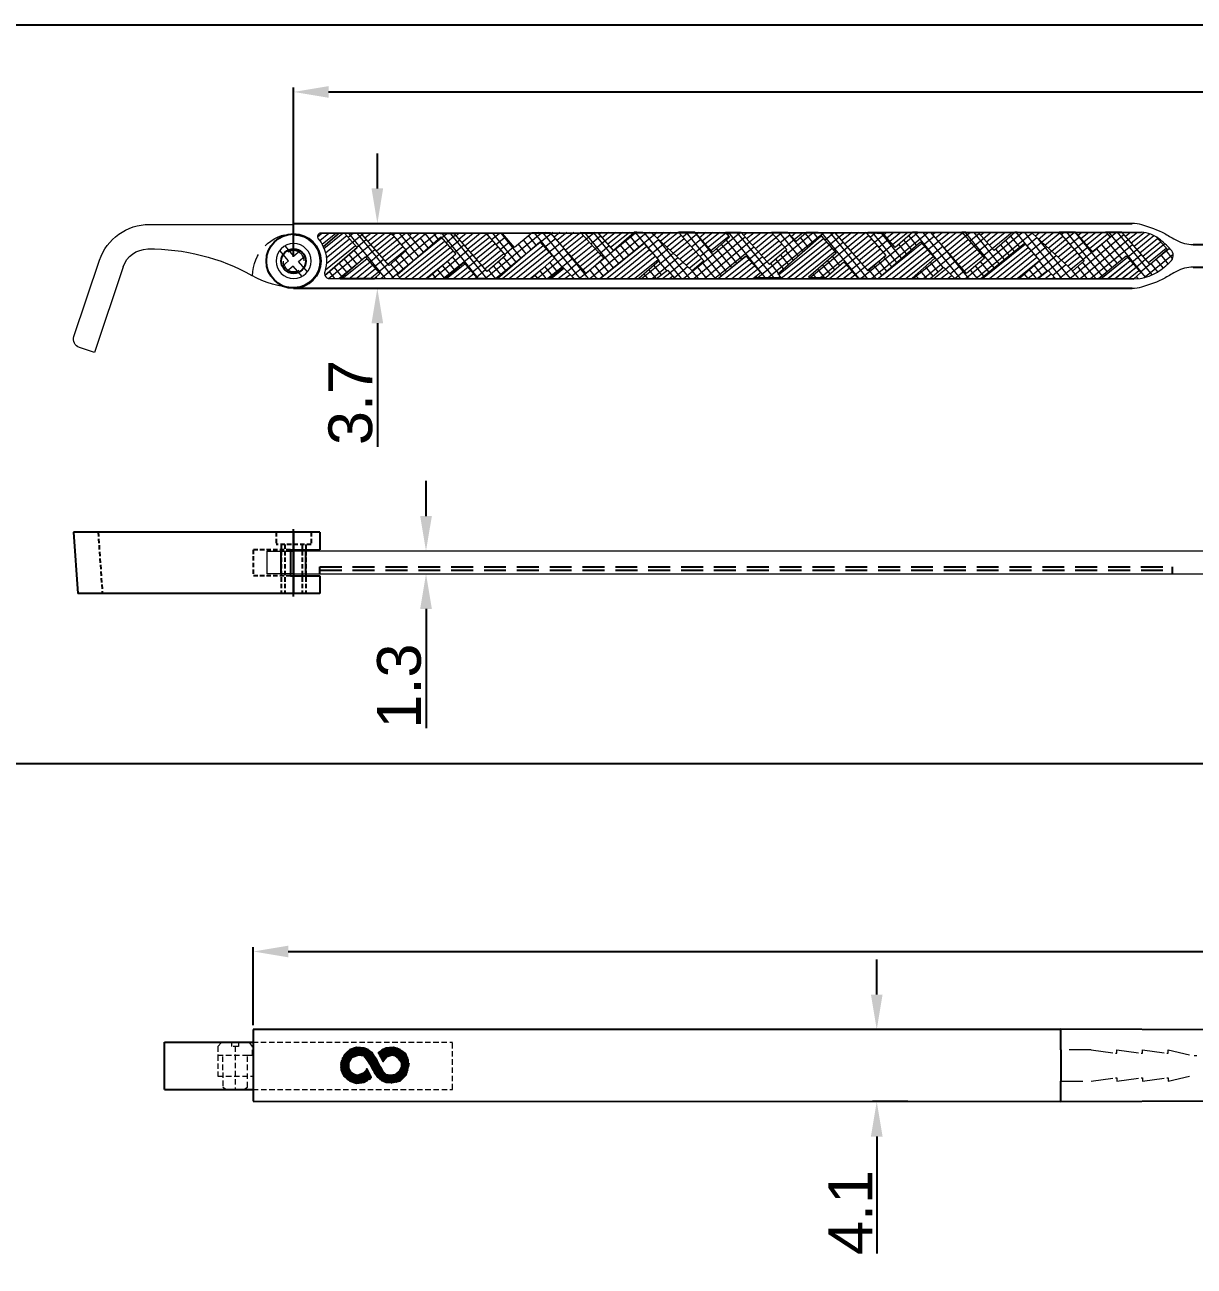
# Model space of a CAD drawing. Header units: millimetres. Extents: x 7018 to 13530, y 4187 to 5692.
# Drawn here: x 11308.6 to 11375.4, y 5003 to 5073.8 of the extents above; entities that cross this region are included whole.
import ezdxf

# ---------------------------------------------------------------- set-up
doc = ezdxf.new("R2010")
doc.units = ezdxf.units.MM
doc.linetypes.add('HIDDEN2', pattern=[0.1875, 0.125, -0.0625])
doc.linetypes.add('HIDDENX2', pattern=[19.05, 12.7, -6.35])
for name, color, linetype in [('Dimension', 3, 'Continuous'), ('Hidden Line', 1, 'HIDDEN2'), ('绘图', 7, 'Continuous')]:
    doc.layers.add(name, color=color, linetype=linetype)
doc.layers.add('标注', color=3, linetype='Continuous', lineweight=9)
doc.layers.add('隐藏', color=4, linetype='HIDDENX2', lineweight=9)
doc.styles.get("Standard").update_dxf_attribs({"font": 'arial.ttf'})
doc.dimstyles.new('Standard$0', dxfattribs={"dimtxt": 2.3, "dimasz": 2, "dimexe": 1, "dimexo": 1, "dimgap": 1, "dimtad": 1, "dimdec": 1, "dimzin": 0, "dimdsep": 46, "dimtxsty": 'Standard', "dimcen": 0, "dimclrd": 4, "dimclre": 4, "dimclrt": 4, "dimadec": 1, "dimazin": 0, "dimtfac": 1, "dimtdec": 1, "dimtofl": 0, "dimtmove": 0, "dimatfit": 0, "dimfxl": 1, "dimtfillclr": 256, "dimtolj": 1, "dimtzin": 0, "dimlwd": -1, "dimlwe": -1, "dimarcsym": 1})
pattern_1 = [(39, (10419.2855, 5664.6223), (-0.1573301, 0.19428649), [])]
pattern_2 = [(45, (10419.2855, 5664.6223), (-0.088388348, 0.088388348), [])]

# ---------------------------------------------------------------- blocks, each defined once
blk = doc.blocks.new('*D3280')
at = {"layer": 'Defpoints', "color": 0, "transparency": 16777216}
for p in [(11464.486, 5069.985), (11323.988, 5060.327), (11464.486, 5059.438)]:
    blk.add_point(p, dxfattribs=at)
at = {"layer": 'Dimension', "color": 3, "transparency": 16777216}
for p, q in [((11323.988, 5060.577), (11323.988, 5070.235)), ((11325.988, 5069.985), (11462.486, 5069.985)), ((11464.486, 5059.688), (11464.486, 5070.235))]:
    blk.add_line(p, q, dxfattribs=at)
for points in [[(11325.988, 5070.318), (11325.988, 5069.651), (11323.988, 5069.985)], [(11462.486, 5070.318), (11462.486, 5069.651), (11464.486, 5069.985)]]:
    blk.add_solid(points, dxfattribs=at)
at = {"layer": 'Dimension', "transparency": 16777216, "insert": (11389.287, 5071.511), "char_height": 2.5, "attachment_point": 5}
blk.add_mtext('\\A1;140.5±2', dxfattribs=at)
blk = doc.blocks.new('*D3282')
at = {"layer": 'Defpoints', "color": 0, "transparency": 16777216}
for p in [(11326.644, 5062.477), (11328.77, 5062.477), (11326.552, 5058.777)]:
    blk.add_point(p, dxfattribs=at)
at = {"layer": 'Dimension', "color": 3, "transparency": 16777216}
for p, q in [((11328.77, 5064.477), (11328.77, 5066.477)), ((11326.894, 5062.477), (11329.02, 5062.477)), ((11326.802, 5058.777), (11329.02, 5058.777)), ((11328.77, 5056.777), (11328.77, 5049.727))]:
    blk.add_line(p, q, dxfattribs=at)
for points in [[(11328.437, 5064.477), (11329.103, 5064.477), (11328.77, 5062.477)], [(11328.437, 5056.777), (11329.103, 5056.777), (11328.77, 5058.777)]]:
    blk.add_solid(points, dxfattribs=at)
at = {"layer": 'Dimension', "transparency": 16777216, "insert": (11327.243, 5052.252), "char_height": 2.5, "attachment_point": 5, "rotation": 90}
blk.add_mtext('\\A1;3.7', dxfattribs=at)
blk = doc.blocks.new('*D3283')
at = {"layer": 'Defpoints', "color": 0, "transparency": 16777216}
for p in [(11331.548, 5043.776), (11331.548, 5043.776), (11331.548, 5042.476)]:
    blk.add_point(p, dxfattribs=at)
at = {"layer": 'Dimension', "color": 3, "transparency": 16777216}
for p, q in [((11331.548, 5045.776), (11331.548, 5047.776)), ((11331.548, 5040.476), (11331.548, 5033.66))]:
    blk.add_line(p, q, dxfattribs=at)
for points in [[(11331.215, 5045.776), (11331.882, 5045.776), (11331.548, 5043.776)], [(11331.215, 5040.476), (11331.882, 5040.476), (11331.548, 5042.476)]]:
    blk.add_solid(points, dxfattribs=at)
at = {"layer": 'Dimension', "transparency": 16777216, "insert": (11330.021, 5036.068), "char_height": 2.5, "attachment_point": 5, "rotation": 90}
blk.add_mtext('\\A1;1.3', dxfattribs=at)
blk = doc.blocks.new('AWSEDRTFYGHKJ')
at = {"layer": '绘图', "lineweight": 13, "ltscale": 0.2}
for p, q in [((-162.721, -89.266), (-162.17, -89.818)), ((-163.004, -89.549), (-162.453, -90.101)), ((-162.17, -89.818), (-161.837, -89.486)), ((-161.554, -89.769), (-161.888, -90.102)), ((-162.453, -90.101), (-162.787, -90.434)), ((-162.504, -90.717), (-162.171, -90.384)), ((-162.171, -90.384), (-161.62, -90.936)), ((-161.888, -90.102), (-161.337, -90.654)), ((-160.736, -98.474), (-160.078, -90.268)), ((-160.675, -90.221), (-160.078, -90.268)), ((-163.274, -99.771), (-168.287, -101.021)), ((-168.287, -101.021), (-168.069, -101.894)), ((-167.463, -102.258), (-163, -101.146))]:
    blk.add_line(p, q, dxfattribs=at)
blk.add_circle((-162.17, -90.101), 1, dxfattribs=at)
for centre, radius, start, end in [((-162.17, -90.101), 1.5, 355.43855, 173.42469), ((-158.996, -90.297), 4.679, 175.50018, 206.78775), ((-162.17, -90.101), 0.7, 28.33479, 61.53789), ((-162.17, -90.101), 0.7, 208.33479, 241.53789), ((-173.957, -97.354), 11.865, 354.67421, 24.64703), ((-163.637, -98.316), 1.5, 283.99599, 354.67421), ((-163.726, -98.235), 3, 283.99599, 355.42185), ((-167.584, -101.773), 0.5, 193.99599, 283.99599)]:
    blk.add_arc(centre, radius, start, end, dxfattribs=at)
at = {"layer": '隐藏', "lineweight": 9, "ltscale": 0.1}
blk.add_circle((-162.17, -90.101), 0.6, dxfattribs=at)
blk.add_arc((-163.033, -89.891), 2.482, 266.32931, 352.17942, dxfattribs=at)
blk = doc.blocks.new('*D3288')
at = {"layer": 'Defpoints', "color": 0, "transparency": 16777216}
for p in [(11359.302, 5016.455), (11357.277, 5012.355), (11359.302, 5012.355)]:
    blk.add_point(p, dxfattribs=at)
at = {"layer": 'Dimension', "color": 3, "transparency": 16777216}
for p, q in [((11357.277, 5018.455), (11357.277, 5020.455)), ((11359.052, 5016.455), (11357.027, 5016.455)), ((11359.052, 5012.355), (11357.027, 5012.355)), ((11357.277, 5010.355), (11357.277, 5003.685))]:
    blk.add_line(p, q, dxfattribs=at)
for points in [[(11356.944, 5018.455), (11357.61, 5018.455), (11357.277, 5016.455)], [(11356.944, 5010.355), (11357.61, 5010.355), (11357.277, 5012.355)]]:
    blk.add_solid(points, dxfattribs=at)
at = {"layer": 'Dimension', "transparency": 16777216, "insert": (11355.772, 5006.02), "char_height": 2.5, "attachment_point": 5, "rotation": 90}
blk.add_mtext('\\A1;4.1', dxfattribs=at)
blk = doc.blocks.new('*D3289')
at = {"layer": 'Defpoints', "color": 0, "transparency": 16777216}
for p in [(11463.735, 5020.917), (11321.689, 5016.455), (11463.735, 5016.333)]:
    blk.add_point(p, dxfattribs=at)
at = {"layer": 'Dimension', "color": 3, "transparency": 16777216}
for p, q in [((11321.689, 5016.705), (11321.689, 5021.167)), ((11323.689, 5020.917), (11461.735, 5020.917)), ((11463.735, 5016.583), (11463.735, 5021.167))]:
    blk.add_line(p, q, dxfattribs=at)
for points in [[(11323.689, 5021.25), (11323.689, 5020.584), (11321.689, 5020.917)], [(11461.735, 5021.25), (11461.735, 5020.584), (11463.735, 5020.917)]]:
    blk.add_solid(points, dxfattribs=at)
at = {"layer": 'Dimension', "transparency": 16777216, "insert": (11392.712, 5022.443), "char_height": 2.5, "attachment_point": 5}
blk.add_mtext('\\A1;142.0±2', dxfattribs=at)

msp = doc.modelspace()

# ---------------------------------------------------------------- hatches: boundary and pattern name
at = {"ltscale": 1000}
h = msp.add_hatch(dxfattribs=at)
h.set_pattern_fill('ANSI31', color=0)
h.set_pattern_definition(pattern_2)
h.paths.add_polyline_path([(11340.009, 5059.327), (11340.009, 5059.327, -0.02189), (11341.491, 5059.327)])
h = msp.add_hatch(dxfattribs=at)
h.set_pattern_fill('ANSI31', color=0)
h.set_pattern_definition(pattern_2)
h.paths.add_polyline_path([(11361.73, 5059.327), (11361.73, 5059.327, -0.02189), (11363.212, 5059.327)])
at = {"layer": '标注', "lineweight": 9, "ltscale": 0.2}
h = msp.add_hatch(dxfattribs=at)
h.set_pattern_fill('ANSI31', color=6, scale=2, angle=-6)
h.set_pattern_definition(pattern_1)
h.paths.add_polyline_path([(11337.581, 5059.36), (11338.572, 5059.327), (11335.629, 5059.327), (11338.048, 5061.434), (11338.874, 5060.486)])
h.paths.add_polyline_path([(11331.651, 5059.346, -0.000841), (11332.649, 5059.327), (11330.09, 5059.327), (11329.901, 5059.545), (11332.389, 5061.712), (11333.243, 5060.732)])
h.paths.add_polyline_path([(11328.913, 5059.613), (11328.6, 5059.341), (11330.09, 5059.327), (11326.641, 5059.327), (11328.074, 5060.576)])
h.paths.add_polyline_path([(11325.684, 5061.146, 0.06719), (11325.4, 5061.599, -0.634419), (11325.553, 5061.927, -0.00086), (11326.584, 5061.929)])
h = msp.add_hatch(dxfattribs=at)
h.set_pattern_fill('ANSI31', color=6, scale=2, angle=-6)
h.set_pattern_definition(pattern_1)
h.paths.add_polyline_path([(11325.782, 5059.507, -0.182254), (11325.771, 5059.719, 0.184823), (11325.684, 5061.146), (11326.582, 5061.928), (11326.896, 5061.929), (11327.615, 5061.103)])
h = msp.add_hatch(dxfattribs=at)
h.set_pattern_fill('ANSI37', color=6, scale=3, angle=-6)
h.set_pattern_definition([(39, (10419.2855, 5664.6223), (-0.23599515, 0.29142974), []), (129, (10419.2855, 5664.6223), (-0.29142974, -0.23599515), [])])
h.paths.add_polyline_path([(11332.649, 5059.327, 0.000841), (11331.651, 5059.346), (11333.243, 5060.732), (11332.389, 5061.712), (11329.901, 5059.545), (11330.09, 5059.327), (11328.6, 5059.341), (11328.913, 5059.613), (11328.074, 5060.576), (11326.644, 5059.329, 0.000494), (11326.057, 5059.329, -0.297555), (11325.782, 5059.507), (11327.615, 5061.103), (11326.896, 5061.929), (11327.134, 5061.929, -0.000577), (11327.825, 5061.927), (11329.441, 5060.073), (11330.421, 5060.926), (11329.545, 5061.932), (11329.662, 5061.932, -0.000684), (11330.482, 5061.923), (11330.949, 5061.386), (11331.547, 5061.907, -0.001359), (11333.175, 5061.876), (11335.036, 5059.739), (11336.08, 5060.648), (11334.966, 5061.927), (11335.916, 5061.902), (11336.608, 5061.108), (11337.564, 5061.941), (11338.661, 5061.942), (11340.687, 5059.616), (11341.699, 5060.498), (11340.439, 5061.944), (11341.366, 5061.945), (11342.252, 5060.929), (11343.421, 5061.948), (11344.076, 5061.949, -0.000191), (11344.411, 5061.933), (11346.746, 5059.768), (11347.4, 5060.338), (11345.995, 5061.951), (11346.922, 5061.952), (11347.895, 5060.835), (11348.875, 5061.689), (11348.644, 5061.954), (11349.546, 5061.955), (11351.162, 5060.129), (11352.142, 5060.983), (11351.274, 5061.957), (11352.192, 5061.958), (11352.67, 5061.443), (11353.267, 5061.959, -0.004627), (11354.594, 5061.939, -0.000172), (11354.896, 5061.933), (11356.786, 5059.764), (11357.801, 5060.648), (11356.687, 5061.927, -0.000543), (11357.638, 5061.902), (11358.329, 5061.108), (11359.314, 5061.966), (11359.791, 5061.967, -0.000336), (11360.378, 5061.947), (11362.409, 5059.616), (11363.421, 5060.498), (11362.138, 5061.969), (11362.479, 5061.97, -0.000348), (11363.087, 5061.946), (11363.973, 5060.929), (11365.171, 5061.973), (11365.254, 5061.973, -0.000502), (11366.132, 5061.933), (11368.467, 5059.768), (11369.121, 5060.338), (11367.694, 5061.976), (11368.622, 5061.977), (11369.616, 5060.835), (11370.597, 5061.689), (11370.344, 5061.979), (11371.271, 5061.98), (11372.883, 5060.129), (11373.864, 5060.983), (11373.229, 5061.711, -0.025701), (11373.379, 5061.606, -0.03411), (11374.054, 5060.998, -0.422424), (11374.033, 5060.282, -0.034986), (11373.303, 5059.701, -0.101273), (11372.304, 5059.338), (11371.961, 5059.325), (11372.356, 5059.67), (11371.517, 5060.632), (11369.944, 5059.327, 0.006954), (11367.471, 5059.33), (11367.047, 5059.817), (11366.43, 5059.327, 0.007918), (11365.42, 5059.327), (11366.588, 5060.344), (11365.716, 5061.345), (11363.212, 5059.327, 0.02189), (11361.73, 5059.327), (11361.083, 5059.982), (11360.329, 5059.326), (11359.302, 5059.36), (11360.595, 5060.486), (11359.769, 5061.434), (11357.35, 5059.327, 0.000663), (11356.197, 5059.357), (11355.396, 5060.277), (11354.371, 5059.384, 0.000841), (11353.373, 5059.402), (11354.964, 5060.789), (11354.11, 5061.769), (11351.622, 5059.601), (11351.812, 5059.384), (11350.322, 5059.397), (11350.634, 5059.67), (11349.796, 5060.632), (11348.223, 5059.327, 0.006954), (11345.75, 5059.33), (11345.326, 5059.817), (11344.709, 5059.327, 0.007918), (11343.698, 5059.327), (11344.866, 5060.344), (11343.994, 5061.345), (11341.491, 5059.327, 0.02189), (11340.009, 5059.327), (11339.362, 5059.982), (11338.609, 5059.327), (11338.583, 5059.327), (11337.581, 5059.36), (11338.874, 5060.486), (11338.048, 5061.434), (11335.629, 5059.327, 0.000663), (11334.476, 5059.357), (11333.703, 5060.245)])
h = msp.add_hatch(dxfattribs=at)
h.set_pattern_fill('ANSI31', color=6, scale=2, angle=-6)
h.set_pattern_definition(pattern_1)
h.paths.add_polyline_path([(11327.823, 5061.93), (11329.545, 5061.932), (11330.421, 5060.926), (11329.441, 5060.073)])
h.paths.add_polyline_path([(11331.578, 5061.934), (11330.949, 5061.386), (11330.473, 5061.933)])
h = msp.add_hatch(dxfattribs=at)
h.set_pattern_fill('ANSI31', color=6, scale=2, angle=-6)
h.set_pattern_definition(pattern_1)
h.paths.add_polyline_path([(11343.698, 5059.327), (11344.866, 5060.344), (11343.994, 5061.345), (11341.491, 5059.327, 0.02189), (11340.009, 5059.327), (11339.362, 5059.982), (11338.609, 5059.327), (11338.583, 5059.327), (11337.581, 5059.36), (11338.874, 5060.486), (11338.048, 5061.434), (11335.629, 5059.327, 0.000663), (11334.476, 5059.357), (11333.703, 5060.245), (11332.649, 5059.327, 0.000841), (11331.651, 5059.346), (11333.243, 5060.732), (11332.389, 5061.712), (11329.901, 5059.545), (11330.09, 5059.327), (11338.583, 5059.327), (11338.608, 5059.326), (11338.609, 5059.327), (11371.961, 5059.325), (11372.356, 5059.67), (11371.517, 5060.632), (11369.944, 5059.327, 0.006954), (11367.471, 5059.33), (11367.047, 5059.817), (11366.43, 5059.327, 0.007918), (11365.42, 5059.327), (11366.588, 5060.344), (11365.716, 5061.345), (11363.212, 5059.327, 0.02189), (11361.73, 5059.327), (11361.083, 5059.982), (11360.329, 5059.326), (11359.302, 5059.36), (11360.595, 5060.486), (11359.769, 5061.434), (11357.35, 5059.327, 0.000663), (11356.197, 5059.357), (11355.396, 5060.277), (11354.371, 5059.384, 0.000841), (11353.373, 5059.402), (11354.964, 5060.789), (11354.11, 5061.769), (11351.622, 5059.601), (11351.812, 5059.384), (11350.322, 5059.397), (11350.634, 5059.67), (11349.796, 5060.632), (11348.223, 5059.327, 0.006954), (11345.75, 5059.33), (11345.326, 5059.817), (11344.709, 5059.327, 0.007918)])
h = msp.add_hatch(dxfattribs=at)
h.set_pattern_fill('ANSI31', color=6, scale=2, angle=-6)
h.set_pattern_definition([(39, (9905.3675, 5307.72924), (-0.157330098, 0.19428649), [])])
h.paths.add_polyline_path([(11334.957, 5061.938), (11333.123, 5061.936), (11335.036, 5059.739), (11336.08, 5060.648)])
h = msp.add_hatch(dxfattribs=at)
h.set_pattern_fill('ANSI31', color=6, scale=2, angle=-6)
h.set_pattern_definition(pattern_1)
h.paths.add_polyline_path([(11342.252, 5060.929), (11343.454, 5061.977, -0.000547), (11344.411, 5061.933), (11346.746, 5059.768), (11347.4, 5060.338), (11345.966, 5061.983), (11346.895, 5061.983, 0.000146), (11345.966, 5061.983), (11337.613, 5061.983), (11337.611, 5061.981, -0.000598), (11338.657, 5061.947), (11340.687, 5059.616), (11341.699, 5060.498), (11340.405, 5061.983, -0.00055), (11341.366, 5061.946)])
h = msp.add_hatch(dxfattribs=at)
h.set_pattern_fill('ANSI31', color=6, scale=2, angle=-6)
h.set_pattern_definition(pattern_1)
h.paths.add_polyline_path([(11359.302, 5059.36), (11360.294, 5059.327), (11357.35, 5059.327), (11359.769, 5061.434), (11360.595, 5060.486)])
edge = h.paths.add_edge_path()
edge.add_line((11358.329, 5061.108), (11357.638, 5061.902))
edge.add_arc((11345.572, 4624.639), 437.429, 88.41938, 88.5439)
edge.add_line((11356.687, 5061.927), (11357.801, 5060.648))
edge.add_line((11357.801, 5060.648), (11356.786, 5059.764))
edge.add_line((11356.786, 5059.764), (11354.896, 5061.933))
edge.add_arc((11345.54, 4624.604), 437.429, 88.77448, 88.81401)
edge.add_arc((11352.858, 4990.267), 71.694, 88.61238, 89.67285)
edge.add_line((11353.267, 5061.959), (11352.67, 5061.443))
edge.add_line((11352.67, 5061.443), (11352.192, 5061.958))
edge.add_line((11352.192, 5061.958), (11359.334, 5061.983))
edge.add_line((11359.334, 5061.983), (11358.329, 5061.108))
h.paths.add_polyline_path([(11352.142, 5060.983), (11351.162, 5060.129), (11349.546, 5061.955), (11351.271, 5061.957)])
edge = h.paths.add_edge_path()
edge.add_arc((11348.395, 4762.544), 296.9, 88.84675, 89.0394, ccw=False)
edge.add_line((11354.371, 5059.384), (11355.396, 5060.277))
edge.add_line((11355.396, 5060.277), (11356.197, 5059.357))
edge.add_arc((11345.555, 4624.658), 434.829, 88.44565, 88.59761, ccw=False)
edge.add_line((11357.35, 5059.327), (11348.223, 5059.327))
edge.add_line((11348.223, 5059.327), (11349.796, 5060.632))
edge.add_line((11349.796, 5060.632), (11350.634, 5059.67))
edge.add_line((11350.634, 5059.67), (11350.322, 5059.397))
edge.add_line((11350.322, 5059.397), (11351.812, 5059.384))
edge.add_line((11351.812, 5059.384), (11351.622, 5059.601))
edge.add_line((11351.622, 5059.601), (11354.11, 5061.769))
edge.add_line((11354.11, 5061.769), (11354.964, 5060.789))
edge.add_line((11354.964, 5060.789), (11353.373, 5059.402))
edge = h.paths.add_edge_path()
edge.add_line((11347.4, 5060.338), (11346.746, 5059.768))
edge.add_line((11346.746, 5059.768), (11344.411, 5061.933))
edge.add_arc((11324.132, 4624.974), 437.429, 87.34289, 87.46836)
edge.add_line((11343.454, 5061.977), (11342.252, 5060.929))
edge.add_line((11342.252, 5060.929), (11341.366, 5061.946))
edge.add_arc((11323.834, 4624.868), 437.429, 87.70301, 87.82898)
edge.add_line((11340.405, 5061.983), (11345.966, 5061.983))
edge.add_line((11345.966, 5061.983), (11347.4, 5060.338))
h.paths.add_polyline_path([(11347.895, 5060.835), (11346.895, 5061.983), (11348.619, 5061.983), (11348.875, 5061.689)])
h.paths.add_polyline_path([(11343.698, 5059.327), (11341.491, 5059.327), (11343.994, 5061.345), (11344.866, 5060.344)])
h = msp.add_hatch(dxfattribs=at)
h.set_pattern_fill('ANSI31', color=6, scale=2, angle=-6)
h.set_pattern_definition(pattern_1)
h.paths.add_polyline_path([(11363.421, 5060.498), (11362.409, 5059.616), (11360.378, 5061.947, 0.000336), (11359.791, 5061.967), (11362.138, 5061.969)])
h = msp.add_hatch(dxfattribs=at)
h.set_pattern_fill('ANSI31', color=6, scale=2, angle=-6)
h.set_pattern_definition(pattern_1)
h.paths.add_polyline_path([(11373.864, 5060.983), (11372.883, 5060.129), (11371.268, 5061.983), (11372.346, 5061.983, -0.132304), (11373.229, 5061.711)])
h.paths.add_polyline_path([(11372.356, 5059.67), (11371.963, 5059.327), (11369.944, 5059.327), (11371.517, 5060.632)])
h.paths.add_polyline_path([(11369.616, 5060.835), (11368.616, 5061.983), (11370.34, 5061.983), (11370.597, 5061.689)])
h.paths.add_polyline_path([(11369.121, 5060.338), (11368.467, 5059.768), (11366.132, 5061.933, 0.000547), (11365.175, 5061.977), (11363.973, 5060.929), (11363.087, 5061.946, 0.00055), (11362.126, 5061.983), (11367.688, 5061.983)])
h.paths.add_polyline_path([(11367.474, 5059.327), (11366.43, 5059.327), (11367.047, 5059.817)])
h.paths.add_polyline_path([(11365.42, 5059.327), (11363.212, 5059.327), (11365.716, 5061.345), (11366.588, 5060.344)])
h = msp.add_hatch(dxfattribs=at)
h.set_pattern_fill('ANSI31', color=6, scale=2, angle=-6)
h.set_pattern_definition(pattern_1)
h.paths.add_polyline_path([(11333.703, 5060.245), (11334.476, 5059.357, -0.000663), (11335.629, 5059.327), (11332.649, 5059.327)])

# ---------------------------------------------------------------- linework, layer by layer
for p, q in [((11252.583, 5073.816), (11649.021, 5073.816)), ((11252.583, 5031.644), (11649.021, 5031.644)), ((11386.495, 5016.411), (11367.789, 5016.481)), ((11316.627, 5013.044), (11316.627, 5015.744)), ((11316.627, 5015.744), (11321.651, 5015.744)), ((11321.689, 5016.405), (11321.689, 5012.425)), ((11321.689, 5016.405), (11321.689, 5012.425)), ((11316.627, 5013.044), (11321.661, 5013.044)), ((11386.495, 5012.399), (11367.789, 5012.329))]:
    msp.add_line(p, q)
at = {"color": 0, "ltscale": 1000}
for p, q in [((11323.988, 5062.477), (11371.855, 5062.477)), ((11323.988, 5061.877), (11323.988, 5062.477)), ((11375.338, 5061.277), (11393.586, 5061.277)), ((11375.338, 5059.977), (11393.586, 5059.977)), ((11326.644, 5059.329), (11328.6, 5059.341)), ((11323.988, 5058.777), (11371.855, 5058.777)), ((11311.426, 5044.853), (11311.671, 5041.353)), ((11325.486, 5044.853), (11311.426, 5044.853)), ((11323.986, 5041.174), (11323.986, 5045.032)), ((11323.986, 5044.853), (11323.986, 5041.353)), ((11325.486, 5044.853), (11325.486, 5043.853)), ((11323.288, 5042.476), (11323.288, 5043.776)), ((11323.82, 5043.853), (11323.82, 5042.353)), ((11323.82, 5043.853), (11325.486, 5043.853)), ((11324.688, 5042.476), (11324.688, 5043.776)), ((11323.82, 5042.353), (11325.486, 5042.353)), ((11325.486, 5042.353), (11325.486, 5041.353)), ((11325.486, 5041.353), (11311.671, 5041.353)), ((11367.789, 5015.305), (11367.789, 5013.505))]:
    msp.add_line(p, q, dxfattribs=at)
at = {"ltscale": 1000}
for p, q in [((11325.553, 5061.927), (11372.39, 5061.981)), ((11330.09, 5059.327), (11371.961, 5059.325))]:
    msp.add_line(p, q, dxfattribs=at)
at = {"color": 0}
for p, q in [((11367.789, 5016.455), (11321.689, 5016.455)), ((11321.689, 5016.455), (11321.689, 5012.375)), ((11367.789, 5015.305), (11367.789, 5016.498)), ((11367.789, 5012.329), (11367.789, 5013.505)), ((11321.689, 5012.375), (11367.789, 5012.355))]:
    msp.add_line(p, q, dxfattribs=at)
for points in [[(11326.685, 5014.55), (11327.574, 5015.439)], [(11326.685, 5014.507), (11327.616, 5015.439)], [(11326.685, 5014.465), (11327.658, 5015.439)], [(11326.685, 5014.423), (11327.701, 5015.439)], [(11326.685, 5014.38), (11327.743, 5015.439)], [(11326.685, 5014.338), (11327.785, 5015.439), (11326.685, 5014.338)], [(11326.685, 5014.296), (11327.828, 5015.439)], [(11327.235, 5014.042), (11326.939, 5013.745), (11327.235, 5014.084), (11326.896, 5013.788), (11326.727, 5014.169), (11326.727, 5014.592), (11327.531, 5015.439)], [(11326.896, 5013.83), (11327.193, 5014.126), (11326.896, 5013.788), (11327.193, 5013.534), (11327.574, 5013.407), (11327.997, 5013.449), (11328.209, 5013.576), (11328.421, 5013.745), (11328.167, 5014.211), (11328.167, 5014.169), (11327.955, 5013.957), (11327.658, 5013.83), (11327.489, 5013.872), (11327.277, 5013.999), (11327.15, 5014.211), (11327.15, 5014.592), (11327.32, 5014.888), (11327.701, 5015.015), (11327.997, 5014.973), (11328.209, 5014.719), (11328.336, 5014.507), (11328.505, 5014.169), (11328.548, 5014.126), (11328.59, 5014.042), (11328.632, 5013.957), (11328.675, 5013.957), (11328.675, 5013.915), (11328.802, 5013.745), (11329.013, 5013.576), (11329.267, 5013.449), (11329.691, 5013.449), (11330.072, 5013.534), (11330.41, 5013.872), (11330.537, 5014.338), (11330.537, 5014.719), (11330.368, 5015.1), (11330.072, 5015.312), (11329.691, 5015.439), (11329.267, 5015.396), (11329.013, 5015.269), (11328.844, 5015.142), (11329.098, 5014.634), (11329.098, 5014.677), (11329.31, 5014.931), (11329.606, 5015.015), (11329.775, 5014.973), (11329.987, 5014.804), (11330.156, 5014.592), (11330.156, 5014.338), (11330.029, 5014.084), (11329.775, 5013.872), (11329.521, 5013.83), (11329.267, 5013.872), (11329.098, 5014.042), (11329.013, 5014.211), (11328.929, 5014.338), (11328.759, 5014.677), (11328.717, 5014.761), (11328.675, 5014.804), (11328.632, 5014.888), (11328.59, 5014.931), (11328.463, 5015.142), (11328.251, 5015.312), (11327.997, 5015.396), (11327.574, 5015.439), (11327.193, 5015.312), (11326.896, 5015.015), (11326.727, 5014.592)], [(11326.727, 5014.677), (11327.447, 5015.396)], [(11326.727, 5014.634), (11327.489, 5015.396)], [(11326.769, 5014.719), (11327.404, 5015.396)], [(11326.769, 5014.804), (11327.362, 5015.354)], [(11326.812, 5014.846), (11327.277, 5015.354)], [(11326.854, 5014.931), (11327.235, 5015.312)], [(11326.939, 5015.058), (11327.108, 5015.227)], [(11327.362, 5014.931), (11327.87, 5015.396)], [(11327.447, 5014.973), (11327.912, 5015.396), (11327.531, 5015.015)], [(11327.574, 5015.015), (11327.955, 5015.396)], [(11327.616, 5015.015), (11327.997, 5015.396), (11327.658, 5015.015)], [(11327.701, 5015.015), (11328.04, 5015.396)], [(11327.785, 5015.015), (11328.124, 5015.354)], [(11327.828, 5015.015), (11328.167, 5015.354)], [(11327.912, 5014.973), (11328.209, 5015.312), (11327.87, 5015.015), (11328.167, 5015.312)], [(11328.251, 5015.269), (11327.955, 5014.973), (11328.251, 5015.312)], [(11327.997, 5014.973), (11328.294, 5015.269), (11327.997, 5014.931)], [(11328.124, 5014.888), (11328.421, 5015.185)], [(11328.209, 5014.719), (11328.505, 5015.015)], [(11328.251, 5014.719), (11328.548, 5015.015)], [(11328.844, 5015.058), (11329.098, 5015.354)], [(11328.844, 5015.1), (11329.013, 5015.269)], [(11329.267, 5015.396), (11328.886, 5015.015), (11329.225, 5015.396)], [(11328.886, 5014.973), (11329.352, 5015.396)], [(11328.886, 5015.058), (11329.183, 5015.354)], [(11328.929, 5014.973), (11329.394, 5015.439)], [(11329.521, 5015.439), (11328.971, 5014.888), (11329.479, 5015.439), (11328.929, 5014.931), (11329.437, 5015.439)], [(11328.971, 5014.846), (11329.564, 5015.439)], [(11329.648, 5015.439), (11329.013, 5014.804), (11329.606, 5015.439)], [(11329.013, 5014.761), (11329.691, 5015.439), (11329.056, 5014.761)], [(11329.775, 5015.439), (11329.056, 5014.719), (11329.733, 5015.439)], [(11329.31, 5014.931), (11329.818, 5015.396), (11329.394, 5014.973)], [(11329.437, 5014.973), (11329.86, 5015.396)], [(11329.479, 5015.015), (11329.902, 5015.396), (11329.521, 5015.015)], [(11329.564, 5015.015), (11329.945, 5015.354)], [(11329.606, 5015.015), (11329.987, 5015.354), (11329.648, 5015.015)], [(11329.691, 5015.015), (11330.029, 5015.354)], [(11329.691, 5014.973), (11330.029, 5015.312)], [(11329.733, 5014.973), (11330.072, 5015.312), (11329.775, 5014.973), (11330.114, 5015.312)], [(11329.818, 5014.973), (11330.114, 5015.269)], [(11329.818, 5014.931), (11330.156, 5015.269)], [(11329.86, 5014.931), (11330.156, 5015.227)], [(11329.902, 5014.931), (11330.199, 5015.227), (11329.902, 5014.888)], [(11329.945, 5014.846), (11330.283, 5015.185)], [(11329.987, 5014.846), (11330.283, 5015.142)], [(11329.987, 5014.804), (11330.326, 5015.142)], [(11330.029, 5014.761), (11330.368, 5015.058), (11330.072, 5014.761)], [(11330.072, 5014.719), (11330.368, 5015.015)], [(11330.072, 5014.677), (11330.41, 5015.015)], [(11326.685, 5014.253), (11327.235, 5014.761)], [(11327.15, 5014.634), (11326.727, 5014.211), (11327.15, 5014.677)], [(11326.727, 5014.169), (11327.108, 5014.55)], [(11327.108, 5014.465), (11326.727, 5014.126), (11327.108, 5014.507)], [(11326.727, 5014.084), (11327.108, 5014.423), (11326.769, 5014.042), (11327.108, 5014.38)], [(11326.812, 5013.957), (11327.108, 5014.296), (11326.769, 5013.999), (11327.108, 5014.338)], [(11328.251, 5014.634), (11328.59, 5014.931), (11328.294, 5014.634)], [(11328.294, 5014.592), (11328.59, 5014.888)], [(11328.294, 5014.55), (11328.632, 5014.888)], [(11328.336, 5014.55), (11328.632, 5014.846), (11328.336, 5014.507), (11328.675, 5014.804), (11328.378, 5014.465), (11328.675, 5014.761)], [(11328.717, 5014.719), (11328.378, 5014.423), (11328.717, 5014.761)], [(11328.421, 5014.338), (11328.759, 5014.634), (11328.463, 5014.296), (11328.759, 5014.592)], [(11328.463, 5014.253), (11328.802, 5014.592)], [(11328.505, 5014.253), (11328.802, 5014.55), (11328.505, 5014.211), (11328.844, 5014.507), (11328.548, 5014.169), (11328.844, 5014.465)], [(11328.59, 5014.084), (11328.886, 5014.38), (11328.59, 5014.042), (11328.929, 5014.338), (11328.632, 5013.999), (11328.929, 5014.296)], [(11328.632, 5013.957), (11328.971, 5014.296)], [(11329.056, 5014.677), (11329.14, 5014.761)], [(11329.098, 5014.677), (11329.098, 5014.719)], [(11329.437, 5013.449), (11330.58, 5014.55)], [(11329.479, 5013.449), (11330.58, 5014.507), (11329.521, 5013.449), (11330.58, 5014.465)], [(11329.564, 5013.407), (11330.58, 5014.423)], [(11329.606, 5013.449), (11330.537, 5014.38), (11330.537, 5014.338), (11329.648, 5013.449)], [(11329.691, 5013.449), (11330.537, 5014.296)], [(11330.029, 5014.042), (11330.537, 5014.592)], [(11330.114, 5014.677), (11330.41, 5014.973), (11330.114, 5014.634), (11330.453, 5014.931), (11330.114, 5014.592)], [(11330.114, 5014.211), (11330.537, 5014.634), (11330.114, 5014.169)], [(11330.495, 5014.888), (11330.156, 5014.55), (11330.453, 5014.888)], [(11330.156, 5014.507), (11330.495, 5014.846)], [(11330.156, 5014.465), (11330.495, 5014.804), (11330.156, 5014.423), (11330.537, 5014.761)], [(11330.156, 5014.38), (11330.537, 5014.719), (11330.156, 5014.338)], [(11330.156, 5014.296), (11330.537, 5014.677)], [(11327.15, 5014.169), (11326.854, 5013.872), (11327.15, 5014.211), (11326.812, 5013.915), (11327.15, 5014.253)], [(11326.854, 5013.83), (11327.193, 5014.169)], [(11327.277, 5013.999), (11326.981, 5013.703), (11327.277, 5014.042)], [(11326.981, 5013.703), (11327.32, 5013.999)], [(11327.108, 5013.618), (11327.404, 5013.915), (11327.066, 5013.618), (11327.362, 5013.957), (11327.023, 5013.661), (11327.32, 5013.957)], [(11327.108, 5013.576), (11327.447, 5013.915), (11327.15, 5013.576), (11327.489, 5013.872), (11327.193, 5013.534), (11327.531, 5013.872)], [(11327.235, 5013.534), (11327.574, 5013.872)], [(11327.235, 5013.491), (11327.616, 5013.872)], [(11327.277, 5013.491), (11327.616, 5013.83)], [(11327.701, 5013.83), (11327.32, 5013.491), (11327.658, 5013.83)], [(11327.785, 5013.872), (11327.362, 5013.449), (11327.743, 5013.83)], [(11327.404, 5013.449), (11327.828, 5013.872)], [(11327.955, 5013.957), (11327.447, 5013.449), (11327.87, 5013.872)], [(11327.489, 5013.449), (11328.209, 5014.126), (11327.531, 5013.449)], [(11328.251, 5014.084), (11327.574, 5013.407), (11328.209, 5014.084)], [(11327.616, 5013.407), (11328.251, 5014.042), (11327.658, 5013.407)], [(11327.701, 5013.407), (11328.294, 5013.999)], [(11327.743, 5013.407), (11328.294, 5013.957), (11327.785, 5013.407)], [(11327.828, 5013.407), (11328.336, 5013.915), (11327.87, 5013.449)], [(11327.912, 5013.449), (11328.336, 5013.872)], [(11327.955, 5013.449), (11328.378, 5013.872)], [(11327.997, 5013.449), (11328.378, 5013.83), (11328.04, 5013.491)], [(11328.082, 5014.042), (11328.209, 5014.169)], [(11328.082, 5013.491), (11328.378, 5013.788)], [(11328.167, 5014.169), (11328.167, 5014.211)], [(11328.167, 5013.534), (11328.421, 5013.788)], [(11328.294, 5013.618), (11328.421, 5013.745)], [(11328.675, 5013.957), (11328.971, 5014.253), (11328.675, 5013.915), (11329.013, 5014.211)], [(11328.717, 5013.83), (11329.013, 5014.126)], [(11328.759, 5013.83), (11329.056, 5014.126)], [(11328.844, 5013.703), (11329.14, 5013.957)], [(11328.971, 5013.618), (11329.267, 5013.915)], [(11328.971, 5013.576), (11329.267, 5013.872)], [(11329.098, 5013.534), (11329.394, 5013.83), (11329.056, 5013.534), (11329.352, 5013.872)], [(11329.479, 5013.83), (11329.14, 5013.491), (11329.437, 5013.83)], [(11329.225, 5013.491), (11329.564, 5013.83)], [(11329.648, 5013.83), (11329.267, 5013.449), (11329.606, 5013.83)], [(11329.31, 5013.449), (11329.691, 5013.83)], [(11329.352, 5013.449), (11329.775, 5013.872)], [(11329.945, 5013.957), (11329.394, 5013.449), (11329.818, 5013.915)], [(11329.733, 5013.449), (11330.537, 5014.253)], [(11329.775, 5013.449), (11330.537, 5014.211)], [(11329.818, 5013.449), (11330.537, 5014.169)], [(11329.86, 5013.449), (11330.495, 5014.126)], [(11329.945, 5013.491), (11330.495, 5014.042)], [(11329.987, 5013.534), (11330.453, 5013.999)], [(11330.072, 5013.576), (11330.41, 5013.915)], [(11330.241, 5013.703), (11330.283, 5013.745)]]:
    msp.add_lwpolyline(points)
for points in [[(11328.082, 5015.354), (11327.743, 5015.015)], [(11328.336, 5015.227), (11328.04, 5014.931)], [(11328.378, 5015.185), (11328.082, 5014.888)], [(11328.421, 5015.142), (11328.124, 5014.846)], [(11328.463, 5015.1), (11328.167, 5014.804)], [(11328.505, 5015.058), (11328.209, 5014.761)], [(11330.241, 5015.185), (11329.945, 5014.888)], [(11330.326, 5015.1), (11330.029, 5014.804)], [(11328.548, 5014.973), (11328.251, 5014.677)], [(11328.717, 5014.677), (11328.421, 5014.38)], [(11328.886, 5014.423), (11328.548, 5014.126)], [(11329.013, 5014.169), (11328.717, 5013.872)], [(11329.056, 5014.084), (11328.759, 5013.788)], [(11329.098, 5014.042), (11328.802, 5013.745)], [(11329.14, 5013.999), (11328.844, 5013.703)], [(11329.183, 5013.957), (11328.886, 5013.661)], [(11329.225, 5013.915), (11328.929, 5013.618)], [(11329.31, 5013.872), (11329.013, 5013.576)], [(11329.521, 5013.83), (11329.183, 5013.491)]]:
    msp.add_lwpolyline(points, close=True)
at = {"color": 0, "ltscale": 1000}
for radius in [1.55, 0.7]:
    msp.add_circle((11323.988, 5060.327), radius, dxfattribs=at)
at = {"color": 0, "lineweight": 13, "ltscale": 0.2}
for centre, start, end in [((11371.855, 5060.477), 73.76276, 90), ((11375.338, 5063.277), 241.62606, 270), ((11375.338, 5057.977), 90, 118.37394), ((11371.855, 5060.777), 270, 286.23724)]:
    msp.add_arc(centre, 2, start, end, dxfattribs=at)
at = {"layer": 'Hidden Line', "ltscale": 2}
for p, q in [((11312.83, 5044.853), (11313.074, 5041.353)), ((11322.986, 5044.853), (11322.986, 5044.153)), ((11324.986, 5044.853), (11324.986, 5044.153)), ((11324.986, 5044.153), (11322.986, 5044.153)), ((11323.286, 5044.153), (11323.286, 5041.353)), ((11323.486, 5044.153), (11323.486, 5041.353)), ((11324.486, 5044.153), (11324.486, 5041.353)), ((11324.686, 5044.153), (11324.686, 5041.353)), ((11323.82, 5043.853), (11321.682, 5043.853)), ((11321.682, 5043.853), (11321.682, 5042.353)), ((11323.82, 5042.353), (11321.682, 5042.353))]:
    msp.add_line(p, q, dxfattribs=at)
at = {"layer": 'Hidden Line', "lineweight": 9, "ltscale": 2.5}
for p, q in [((11321.651, 5015.744), (11333.061, 5015.744)), ((11333.061, 5013.044), (11333.061, 5015.744)), ((11319.661, 5014.994), (11321.661, 5014.994)), ((11319.661, 5013.794), (11321.661, 5013.794)), ((11321.661, 5013.044), (11333.061, 5013.044))]:
    msp.add_line(p, q, dxfattribs=at)
at = {"layer": 'Hidden Line', "lineweight": 9, "ltscale": 10}
for p, q in [((11369.509, 5015.305), (11367.789, 5015.305)), ((11369.509, 5015.305), (11370.897, 5015.105)), ((11370.897, 5015.105), (11370.976, 5015.105)), ((11370.897, 5015.105), (11370.976, 5015.105)), ((11370.976, 5015.305), (11372.365, 5015.105)), ((11370.976, 5015.105), (11370.976, 5015.305)), ((11372.365, 5015.105), (11372.444, 5015.105)), ((11372.365, 5015.105), (11372.444, 5015.105)), ((11372.444, 5015.105), (11372.444, 5015.305)), ((11372.444, 5015.305), (11373.832, 5015.105)), ((11373.832, 5015.105), (11373.911, 5015.105)), ((11373.832, 5015.105), (11373.911, 5015.105)), ((11373.911, 5015.105), (11373.911, 5015.305)), ((11373.911, 5015.305), (11375.396, 5014.955)), ((11450.539, 5014.955), (11375.396, 5014.955)), ((11369.509, 5013.505), (11370.897, 5013.705)), ((11370.897, 5013.705), (11370.976, 5013.705)), ((11370.897, 5013.705), (11370.976, 5013.705)), ((11370.976, 5013.505), (11372.365, 5013.705)), ((11370.976, 5013.705), (11370.976, 5013.505)), ((11372.365, 5013.705), (11372.444, 5013.705)), ((11372.365, 5013.705), (11372.444, 5013.705)), ((11372.444, 5013.705), (11372.444, 5013.505)), ((11372.444, 5013.505), (11373.832, 5013.705)), ((11373.832, 5013.705), (11373.911, 5013.705)), ((11373.832, 5013.705), (11373.911, 5013.705)), ((11373.911, 5013.505), (11375.396, 5013.855)), ((11373.911, 5013.705), (11373.911, 5013.505)), ((11367.789, 5013.505), (11369.509, 5013.505))]:
    msp.add_line(p, q, dxfattribs=at)
at = {"layer": 'Hidden Line', "ltscale": 10}
for points in [[(11325.484, 5042.476), (11325.484, 5042.876), (11374.148, 5042.876), (11374.148, 5042.476)], [(11325.486, 5042.676), (11374.148, 5042.676)]]:
    msp.add_lwpolyline(points, dxfattribs=at)
at = {"layer": 'Hidden Line', "lineweight": 9, "ltscale": 2.5}
msp.add_lwpolyline([(11320.465, 5015.714), (11319.873, 5015.714), (11319.661, 5015.502), (11319.661, 5014.994), (11321.354, 5014.994), (11321.651, 5014.994), (11321.651, 5015.502), (11321.481, 5015.714), (11320.846, 5015.714), (11320.846, 5015.502), (11320.465, 5015.502)], close=True, dxfattribs=at)
for points in [[(11319.661, 5014.994), (11319.661, 5013.794)], [(11319.957, 5014.147), (11319.957, 5014.994)], [(11320.661, 5015.502), (11320.661, 5013.044)], [(11321.354, 5014.147), (11321.354, 5014.994)], [(11319.957, 5014.018), (11319.957, 5013.171), (11320.169, 5013.044), (11321.143, 5013.044), (11321.354, 5013.171), (11321.354, 5014.018)]]:
    msp.add_lwpolyline(points, dxfattribs=at)
at = {"layer": '绘图', "lineweight": 13, "ltscale": 0.2}
for p, q in [((11348.616, 5061.986), (11348.875, 5061.689)), ((11369.616, 5060.835), (11368.616, 5061.983)), ((11370.344, 5061.979), (11370.597, 5061.689)), ((11370.344, 5061.979), (11370.597, 5061.689)), ((11370.597, 5061.689), (11369.616, 5060.835)), ((11393.586, 5043.776), (11323.986, 5043.776)), ((11323.986, 5042.476), (11393.586, 5042.476))]:
    msp.add_line(p, q, dxfattribs=at)
for points in [[(11325.684, 5061.146), (11326.584, 5061.929, 0.00086), (11325.553, 5061.927, 0.634419), (11325.4, 5061.599, -0.06719)], [(11325.782, 5059.507), (11327.615, 5061.103), (11326.895, 5061.929, 0.00026), (11326.584, 5061.929), (11325.684, 5061.146, -0.184823), (11325.771, 5059.719, 0.182254)]]:
    msp.add_lwpolyline(points, format="xyb", close=True, dxfattribs=at)
for points in [[(11373.229, 5061.711), (11373.864, 5060.983), (11372.883, 5060.129), (11371.268, 5061.984, 0.008402), (11370.344, 5061.979), (11370.597, 5061.689), (11369.616, 5060.835), (11368.616, 5061.983, 0.000146), (11367.688, 5061.983), (11369.121, 5060.338), (11368.467, 5059.768), (11366.132, 5061.933, 0.000547), (11365.175, 5061.977), (11363.973, 5060.929), (11363.087, 5061.946, 0.00055), (11362.126, 5061.983), (11363.421, 5060.498), (11362.409, 5059.616), (11360.378, 5061.947, 0.000598), (11359.332, 5061.981), (11358.329, 5061.108), (11357.638, 5061.902, 0.000543), (11356.687, 5061.927), (11357.801, 5060.648), (11356.786, 5059.764), (11354.896, 5061.933, 0.000172), (11354.594, 5061.939, 0.004627), (11353.267, 5061.959), (11352.67, 5061.443), (11352.192, 5061.958, 0.000032), (11351.274, 5061.957), (11352.142, 5060.983), (11351.162, 5060.129), (11349.546, 5061.955, 0.000071), (11348.644, 5061.954), (11348.875, 5061.689), (11347.895, 5060.835), (11346.895, 5061.983, 0.000146), (11345.966, 5061.983), (11347.4, 5060.338), (11346.746, 5059.768), (11344.411, 5061.933, 0.000547), (11343.454, 5061.977), (11342.252, 5060.929), (11341.366, 5061.946, -0.000437), (11340.39, 5061.944), (11341.699, 5060.498), (11340.687, 5059.616), (11338.657, 5061.947, -0.004655), (11337.604, 5061.941), (11336.608, 5061.108), (11335.916, 5061.902), (11334.966, 5061.927), (11336.08, 5060.648), (11335.036, 5059.739), (11333.175, 5061.876, 0.001359), (11331.547, 5061.907), (11330.949, 5061.386), (11330.482, 5061.923, 0.000783), (11329.544, 5061.933), (11330.421, 5060.926), (11329.441, 5060.073), (11327.825, 5061.927, 0.000776), (11326.895, 5061.929), (11327.615, 5061.103), (11325.782, 5059.507)], [(11325.782, 5059.507, 0.297555), (11326.057, 5059.329, -0.000494), (11326.644, 5059.329), (11328.074, 5060.576), (11328.913, 5059.613), (11328.6, 5059.341), (11330.09, 5059.327), (11329.901, 5059.545), (11332.389, 5061.712), (11333.243, 5060.732), (11331.651, 5059.346, -0.000841), (11332.649, 5059.327), (11333.703, 5060.245), (11334.476, 5059.357, -0.000663), (11335.629, 5059.327), (11338.048, 5061.434), (11338.874, 5060.486), (11337.581, 5059.36), (11338.608, 5059.326), (11339.362, 5059.982), (11340.009, 5059.327, -0.02189), (11341.491, 5059.327), (11343.994, 5061.345), (11344.866, 5060.344), (11343.698, 5059.327, -0.007918), (11344.709, 5059.327), (11345.326, 5059.817), (11345.75, 5059.33, -0.006954), (11348.223, 5059.327), (11349.796, 5060.632), (11350.634, 5059.67), (11350.322, 5059.397), (11351.812, 5059.384), (11351.622, 5059.601), (11354.11, 5061.769), (11354.964, 5060.789), (11353.373, 5059.402, -0.000841), (11354.371, 5059.384), (11355.396, 5060.277), (11356.197, 5059.357, -0.000663), (11357.35, 5059.327), (11359.769, 5061.434), (11360.595, 5060.486), (11359.302, 5059.36), (11360.329, 5059.326), (11361.083, 5059.982), (11361.73, 5059.327, -0.02189), (11363.212, 5059.327), (11365.716, 5061.345), (11366.588, 5060.344), (11365.42, 5059.327, -0.007918), (11366.43, 5059.327), (11367.047, 5059.817), (11367.471, 5059.33, -0.006954), (11369.944, 5059.327), (11371.517, 5060.632), (11372.356, 5059.67), (11371.961, 5059.325), (11372.304, 5059.338, 0.101273), (11373.303, 5059.701, 0.034986), (11374.033, 5060.282, 0.422424), (11374.054, 5060.998, 0.03411), (11373.379, 5061.606, 0.152283), (11372.39, 5061.981)]]:
    msp.add_lwpolyline(points, format="xyb", dxfattribs=at)
msp.add_lwpolyline([(11323.986, 5042.476), (11322.486, 5042.476), (11322.486, 5043.776), (11323.986, 5043.776)], dxfattribs=at)
for centre, radius, start, end in [((11323.851, 4624.639), 437.429, 88.5439, 88.5439), ((11368.152, 3468.404), 1593.58, 89.983311, 90.016689), ((11370.952, 5034.489), 27.497, 89.34254, 91.26815), ((11370.103, 5054.463), 8.264, 63.83033, 73.76276), ((11383.079, 5077.608), 18.287, 239.32159, 241.62606), ((11383.079, 5043.647), 18.287, 118.37394, 120.67841), ((11323.871, 4624.747), 434.829, 88.05782, 88.05782), ((11345.593, 4624.747), 434.829, 88.05782, 88.05782), ((11326.674, 4762.447), 296.9, 89.34067, 89.34067), ((11348.395, 4762.503), 296.9, 89.34067, 89.34067), ((11370.103, 5066.791), 8.264, 286.23724, 296.16967)]:
    msp.add_arc(centre, radius, start, end, dxfattribs=at)

# ---------------------------------------------------------------- block references
at = {"layer": '标注', "lineweight": 13, "xscale": -1, "rotation": 265.4218451353842}
msp.add_blockref('AWSEDRTFYGHKJ', (11426.747, 5214.788), dxfattribs=at)

# ---------------------------------------------------------------- dimensions: what is measured, and where the dimension line sits
at = {"layer": 'Dimension'}
dim = msp.add_linear_dim(base=(11464.486, 5069.985), p1=(11323.988, 5060.327), p2=(11464.486, 5059.438), dimstyle='Standard$0', override={"dimtxt": 2.5, "dimexe": 0.25, "dimexo": 0.25, "dimgap": 0.25, "dimtad": 1, "dimtih": 0, "dimtoh": 0, "dimclrd": 3, "dimclre": 3, "dimclrt": 256, "dimadec": 2, "dimtol": 1, "dimtp": 2, "dimtm": 2, "dimtdec": 0, "dimatfit": 3}, dxfattribs=at)
dim.commit()
dim.dimension.update_dxf_attribs({"geometry": '*D3280', "text_midpoint": (11389.287, 5069.985), "dimtype": 160})
for base, p1, p2, picture, middle in [((11328.77, 5062.477), (11326.552, 5058.777), (11326.644, 5062.477), '*D3282', (11328.77, 5052.252)), ((11331.548, 5043.776), (11331.548, 5042.476), (11331.548, 5043.776), '*D3283', (11331.548, 5036.068))]:
    dim = msp.add_linear_dim(base=base, p1=p1, p2=p2, angle=270, dimstyle='Standard$0', override={"dimtxt": 2.5, "dimexe": 0.25, "dimexo": 0.25, "dimgap": 0.25, "dimtad": 1, "dimtih": 0, "dimtoh": 0, "dimclrd": 3, "dimclre": 3, "dimclrt": 256, "dimadec": 2, "dimtp": 1, "dimtm": 1, "dimtdec": 0, "dimatfit": 3}, dxfattribs=at)
    dim.commit()
    dim.dimension.update_dxf_attribs({"geometry": picture, "text_midpoint": middle, "dimtype": 160})
dim = msp.add_linear_dim(base=(11463.735, 5020.917), p1=(11321.689, 5016.455), p2=(11463.735, 5016.333), dimstyle='Standard$0', override={"dimtxt": 2.5, "dimexe": 0.25, "dimexo": 0.25, "dimgap": 0.25, "dimtad": 1, "dimtih": 0, "dimtoh": 0, "dimclrd": 3, "dimclre": 3, "dimclrt": 256, "dimadec": 2, "dimtol": 1, "dimtp": 2, "dimtm": 2, "dimtdec": 0, "dimatfit": 3}, dxfattribs=at)
dim.commit()
dim.dimension.update_dxf_attribs({"geometry": '*D3289', "text_midpoint": (11392.712, 5022.443)})
dim = msp.add_linear_dim(base=(11357.277, 5012.355), p1=(11359.302, 5016.455), p2=(11359.302, 5012.355), angle=90, dimstyle='Standard$0', override={"dimtxt": 2.5, "dimexe": 0.25, "dimexo": 0.25, "dimgap": 0.25, "dimtad": 1, "dimtih": 0, "dimtoh": 0, "dimclrd": 3, "dimclre": 3, "dimclrt": 256, "dimadec": 2, "dimtp": 1, "dimtm": 1, "dimtdec": 0, "dimatfit": 3}, dxfattribs=at)
dim.commit()
dim.dimension.update_dxf_attribs({"geometry": '*D3288', "text_midpoint": (11355.772, 5006.02)})

doc.saveas('drawing.dxf')
